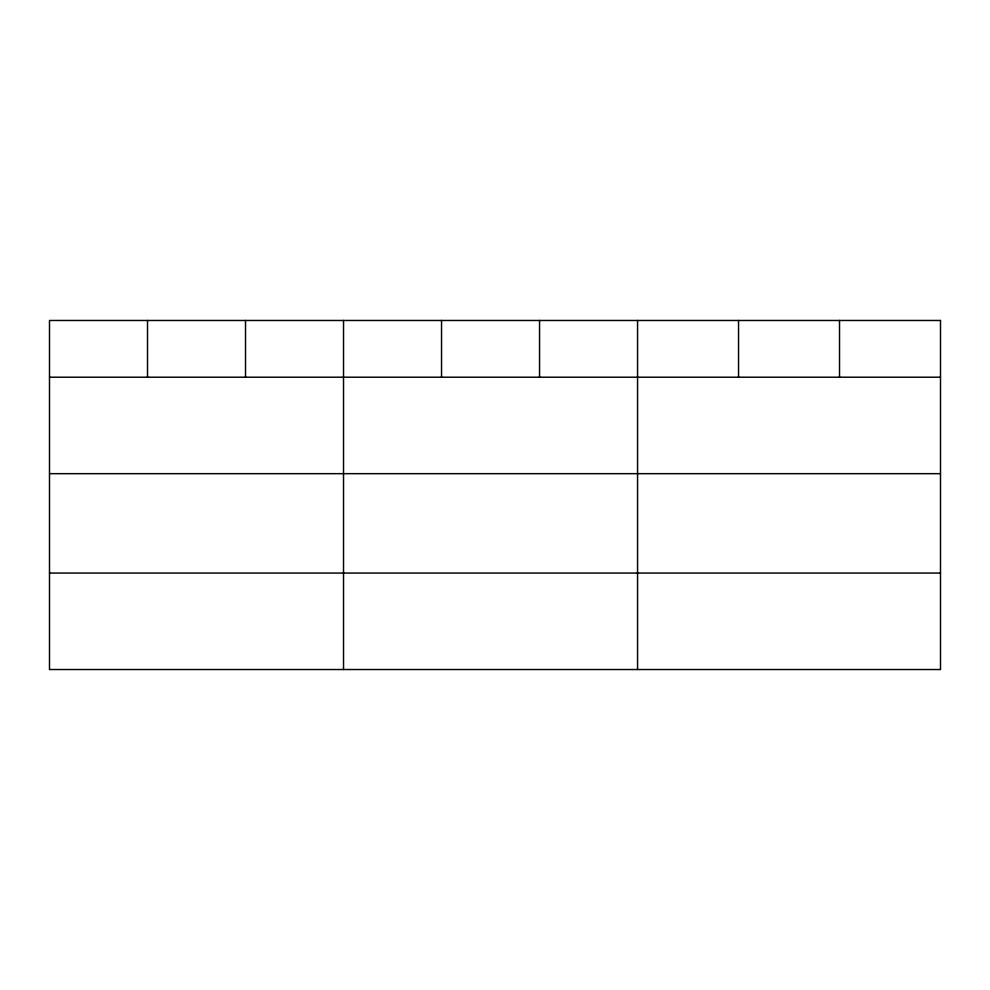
<?xml version="1.0" encoding="UTF-8"?>
<svg xmlns="http://www.w3.org/2000/svg" width="990" height="990" viewBox="0 0 990 990"><rect width="100%" height="100%" fill="white"/><g stroke="black" fill="none" stroke-linecap="round" stroke-linejoin="round"><path stroke-width="1.49" d="M49.5 377.202L940.5 377.202M49.5 473.666L940.5 473.666M49.5 573.062L940.5 573.062M839.52 320.475L839.52 377.202M738.54 320.475L738.54 377.202M637.56 320.475L637.56 669.525M539.55 320.475L539.55 377.202M441.54 320.475L441.54 377.202M343.53 320.475L343.53 669.525M245.52 320.475L245.52 377.202M147.51 320.475L147.51 377.202M940.5 320.475L49.5 320.475L49.5 669.525L940.5 669.525L940.5 320.475"/></g></svg>
